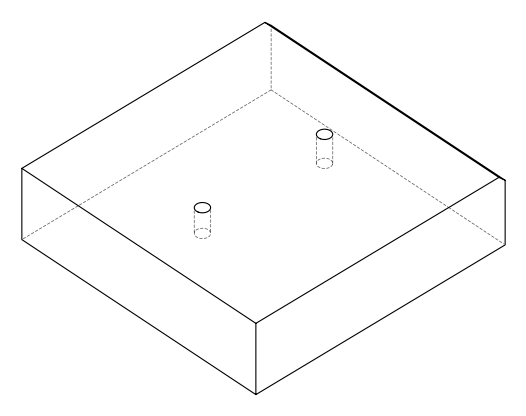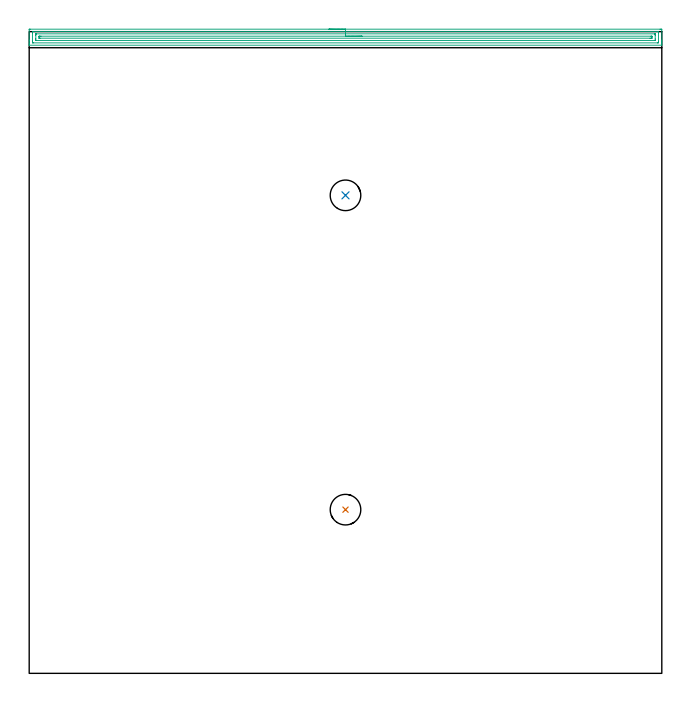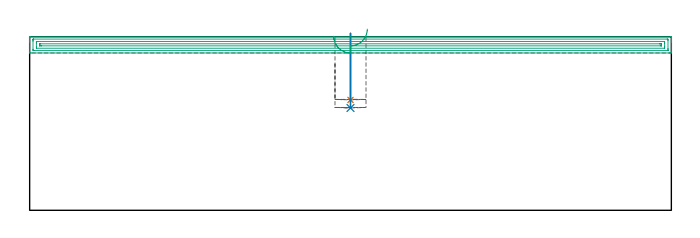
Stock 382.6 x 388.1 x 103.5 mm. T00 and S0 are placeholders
(PLAN: 3 operations, 1 tool changes, 12.8 min)
(1 INDEXABLE_INSERT_DRILL_BLIND_HOLE_FROM_SOLID | STEP1POCKET | NXT0302_008 | 0.16 min | 10059 mm3)
(2 INDEXABLE_INSERT_DRILL_BLIND_HOLE_FROM_SOLID_1 | STEP1POCKET_1 | NXT0302_008 | 0.18 min | 11348 mm3)
(3 AREA_MILL | FG_CHAMFER_SURFACE | UGT0205_001 | 12.45 min | 18001 mm3)
(TOOL NXT0302_008 | Index. Insert Drill 18.5mm [880-D1850L25-05] | D18.5 PA176 FL93 Z2)
(TOOL UGT0205_001 | Chamfer Mill 20 x 3 x 45 deg. | D20 FL50 Z2)
(OP 1 INDEXABLE_INSERT_DRILL_BLIND_HOLE_FROM_SOLID)
G17 G21 G94 G90
T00 M6
G54
G17 G0 G90 X191.3 Y99. S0 M3
G43 Z113.5 H1
G94 G81 G98 Z65.8 F250. R105.5
G80
M5
M2
(OP 2 INDEXABLE_INSERT_DRILL_BLIND_HOLE_FROM_SOLID_1)
G17 G21 G94 G90
T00 M6
G54
G17 G0 G90 X191.3 Y289.1 S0 M3
G43 Z113.5 H1
G94 G81 G98 Z61. F250. R105.5
G80
M5
M2
(OP 3 AREA_MILL)
G17 G21 G94 G90
T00 M6
G54
G17 G0 G90 X181.3 Y389.6 S1061 M3
G43 Z113.5 H0
Z103.8
G94 G1 X181.338 Z102.928 F250.
X181.452 Z102.064
X181.641 Z101.212
X181.903 Z100.38
X182.237 Z99.574
X182.64 Z98.8
X183.108 Z98.064
X183.64 Z97.372
X184.229 Z96.729
X184.872 Z96.14
X185.564 Z95.609
X186.3 Z95.14
X187.074 Z94.737
X187.88 Z94.403
X188.712 Z94.141
X189.564 Z93.952
X190.428 Z93.838
X191.3 Z93.8
X381.534
X381.985 Y389.599 Z93.801
X382.431 Y389.595 Z93.803
X382.59 Y389.592 Z93.806
X382.6 Y389.155 Z94.242
Y382.988 Z100.406
Y382.439 Z100.957
Y382.107 Z101.289
Y381.558 Z101.838
Y381.226 Z102.169
Y380.561 Z102.838
Y380.236 Z103.164
X382.595 Y379.902 Z103.489
X382.431 Y379.9 Z103.5
X0.166
X0.006 Y379.901 Z103.49
X0.005 Y379.902 Z103.489
X0. Y380.234 Z103.165
Y380.561 Z102.838
Y381.226 Z102.169
Y382.439 Z100.958
Y382.988 Z100.406
Y389.155 Z94.242
X0.003 Y389.432 Z93.965
X0.01 Y389.592 Z93.806
X0.172 Y389.599 Z93.799
X0.615 Y389.6 Z93.8
X191.3
Y388.186 Z95.214
X380.199 Y388.185 Z95.215
X380.289 Y388.184 Z95.216
X380.564 Y388.179 Z95.221
X380.59 Y388.089 Z95.311
X380.597 Y387.881 Z95.519
X380.599 Y387.393 Z96.007
X380.6 Y386.997 Z96.403
X380.599 Y382.107 Z101.293
X380.598 Y381.713 Z101.687
X380.59 Y381.322 Z102.078
X380.199 Y381.316 Z102.084
X380.109 Y381.315 Z102.085
X2.401
X2.311 Y381.316 Z102.084
X2.036 Y381.321 Z102.079
X2.01 Y381.411 Z101.989
X2.003 Y381.619 Z101.781
X2.001 Y382.107 Z101.293
X2. Y382.503 Z100.897
X2.001 Y387.393 Z96.007
X2.002 Y387.787 Z95.613
X2.01 Y388.178 Z95.222
X2.401 Y388.184 Z95.216
X2.491 Y388.185 Z95.215
X191.3 Y388.186 Z95.214
Y386.772 Z96.629
X378.412 Y386.771
X378.5 Y386.77 Z96.63
X378.569 Y386.767 Z96.633
X378.584 Y386.765 Z96.635
X378.59 Y386.749 Z96.651
X378.594 Y386.697 Z96.703
X378.598 Y386.512 Z96.888
X378.6 Y386.327 Z97.073
Y385.631 Z97.769
Y383.684 Z99.716
X378.599 Y382.988 Z100.412
X378.597 Y382.806 Z100.594
X378.59 Y382.743 Z100.657
X378.586 Y382.735 Z100.665
X378.576 Y382.732 Z100.668
X378.544 Y382.73 Z100.67
X378.412 Y382.729 Z100.671
X4.188
X4.1 Y382.73 Z100.67
X4.031 Y382.733 Z100.667
X4.016 Y382.735 Z100.665
X4.01 Y382.751 Z100.649
X4.006 Y382.803 Z100.597
X4.002 Y382.988 Z100.412
X4. Y383.173 Z100.227
Y383.869 Z99.531
Y385.816 Z97.584
X4.001 Y386.512 Z96.888
X4.003 Y386.694 Z96.706
X4.01 Y386.757 Z96.643
X4.014 Y386.765 Z96.635
X4.024 Y386.768 Z96.632
X4.056 Y386.77 Z96.63
X4.188 Y386.771 Z96.629
X191.3 Y386.772
Y385.357 Z98.043
X376.011
X376.47 Y385.354 Z98.046
X376.575 Y385.352 Z98.048
X376.59 Y385.351 Z98.049
X376.593 Y385.332 Z98.068
X376.597 Y385.281 Z98.119
X376.599 Y385.18 Z98.22
X376.6 Y384.75 Z98.65
X376.597 Y384.322 Z99.078
X376.594 Y384.216 Z99.184
X376.59 Y384.164 Z99.236
X376.583 Y384.149 Z99.251
X376.553 Y384.148 Z99.252
X376.347 Y384.145 Z99.255
X375.733 Y384.143 Z99.257
X375.456
X6.589
X6.13 Y384.146 Z99.254
X6.025 Y384.148 Z99.252
X6.01 Y384.149 Z99.251
X6.007 Y384.168 Z99.232
X6.003 Y384.218 Z99.182
X6.001 Y384.32 Z99.08
X6. Y384.75 Z98.65
X6.003 Y385.178 Z98.222
X6.006 Y385.284 Z98.116
X6.01 Y385.336 Z98.064
X6.018 Y385.351 Z98.049
X6.047 Y385.352 Z98.048
X6.254 Y385.355 Z98.045
X6.867 Y385.357 Z98.043
X7.145
X191.3
X192.172 Z98.081
X193.036 Z98.195
X193.888 Z98.383
X194.72 Z98.646
X195.526 Z98.98
X196.3 Z99.382
X197.036 Z99.851
X197.728 Z100.382
X198.371 Z100.972
X198.96 Z101.615
X199.492 Z102.307
X199.96 Z103.043
X200.363 Z103.817
X200.697 Z104.623
X200.959 Z105.455
X201.148 Z106.306
X201.262 Z107.171
X201.3 Z108.043
G0 Z113.5
M5
M2
